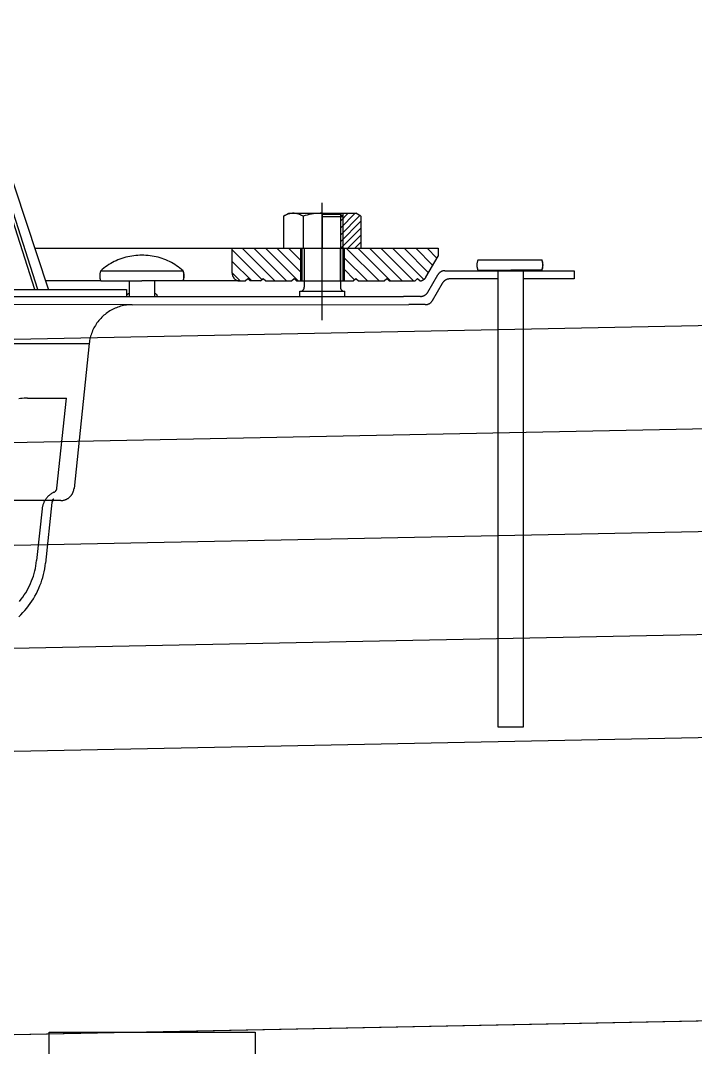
# Model space of a CAD drawing. Header units: centimetres. Extents: x 77182 to 116086, y 20619 to 33555.
# Drawn here: x 87396.49 to 87409.6, y 22755.91 to 22775.86 of the extents above; entities that cross this region are included whole.
import ezdxf

# ---------------------------------------------------------------- set-up
doc = ezdxf.new("R2010")
doc.units = ezdxf.units.CM
doc.header["$LTSCALE"] = 100
for name, color, linetype in [('A-ELEV-01', 255, 'Continuous'), ('A-WALL-INSL', 249, 'Continuous'), ('A-WALL-SNWPNL', 200, 'Continuous'), ('K_TRAPEZ ÇATI', 114, 'Continuous'), ('M-PIPE', 235, 'Continuous'), ('S-STEL', 3, 'Continuous')]:
    doc.layers.add(name, color=color, linetype=linetype)
doc.linetypes.add('BATTING', pattern='A,0.00254,-2.54,[134,ltypeshp.shx,S=2.54,R=0,X=-2.54,Y=0],-5.08,[134,ltypeshp.shx,S=2.54,R=180,X=2.54,Y=0],-2.54', length=10.16254)

# ---------------------------------------------------------------- blocks, each defined once
blk = doc.blocks.new('SYPHONKES')
at = {"linetype": 'ByBlock', "lineweight": -2}
for points in [[(12.725, 13.413), (11.05, 18.631)], [(12.784, 13.413), (11.109, 18.631)], [(12.99, 13.415), (11.259, 18.634)], [(18.307, 12.818), (18.307, 15.097)], [(17.556, 14.833), (17.657, 14.891)], [(17.932, 14.833), (17.922, 14.839), (17.912, 14.845), (17.902, 14.85), (17.892, 14.856), (17.882, 14.861), (17.872, 14.865), (17.861, 14.869), (17.85, 14.873), (17.839, 14.877), (17.828, 14.88), (17.817, 14.882), (17.806, 14.885), (17.795, 14.887), (17.784, 14.888), (17.772, 14.889), (17.761, 14.89), (17.75, 14.891), (17.738, 14.891), (17.727, 14.89), (17.715, 14.889), (17.704, 14.888), (17.693, 14.887), (17.682, 14.885), (17.67, 14.882), (17.659, 14.88), (17.648, 14.877), (17.638, 14.873), (17.627, 14.869), (17.616, 14.865), (17.606, 14.861), (17.595, 14.856), (17.585, 14.85), (17.575, 14.845), (17.566, 14.839), (17.556, 14.833)], [(17.556, 14.833), (17.556, 14.211)], [(17.657, 14.891), (18.957, 14.891)], [(18.307, 14.891), (18.264, 14.89), (18.222, 14.888), (18.18, 14.884), (18.138, 14.879), (18.096, 14.873), (18.054, 14.865), (18.013, 14.855), (17.972, 14.845), (17.932, 14.833)], [(17.932, 14.833), (17.932, 14.211)], [(18.307, 14.876), (18.657, 14.876)], [(18.307, 14.876), (18.307, 14.211)], [(18.307, 14.826), (18.707, 14.826)], [(18.657, 14.873), (18.674, 14.891)], [(18.657, 14.891), (18.657, 13.456)], [(18.657, 14.604), (18.943, 14.891)], [(18.657, 14.739), (18.809, 14.891)], [(18.657, 14.876), (18.707, 14.826)], [(18.657, 14.469), (19.034, 14.846)], [(18.707, 14.891), (18.707, 13.576)], [(19.057, 14.833), (18.957, 14.891)], [(19.057, 14.833), (19.057, 14.211)], [(18.657, 14.334), (19.057, 14.735)], [(18.668, 14.211), (19.057, 14.6)], [(18.802, 14.211), (19.057, 14.466)], [(12.723, 14.211), (16.557, 14.211)], [(16.557, 13.726), (16.557, 14.211)], [(16.557, 14.211), (20.557, 14.211)], [(17.135, 13.603), (16.557, 14.182)], [(17.387, 13.576), (16.752, 14.211)], [(17.612, 13.576), (16.977, 14.211)], [(17.836, 13.576), (17.201, 14.211)], [(17.882, 13.755), (17.426, 14.211)], [(17.882, 13.979), (17.65, 14.211)], [(17.882, 14.204), (17.875, 14.211)], [(17.882, 14.211), (17.882, 13.576)], [(17.907, 14.211), (17.907, 13.576)], [(17.957, 14.211), (17.957, 13.456)], [(18.657, 13.576), (18.657, 14.211)], [(18.732, 14.211), (18.732, 13.576)], [(19.408, 13.576), (18.773, 14.211)], [(18.937, 14.211), (19.057, 14.331)], [(19.632, 13.576), (18.997, 14.211)], [(19.857, 13.576), (19.222, 14.211)], [(20.081, 13.576), (19.446, 14.211)], [(20.278, 13.604), (19.671, 14.211)], [(20.37, 13.736), (19.895, 14.211)], [(20.452, 13.879), (20.12, 14.211)], [(20.534, 14.021), (20.344, 14.211)], [(20.557, 14.211), (20.557, 14.061)], [(14.803, 14.076), (14.763, 14.075), (14.724, 14.074), (14.684, 14.071), (14.645, 14.066), (14.605, 14.061), (14.566, 14.054), (14.527, 14.045), (14.489, 14.036), (14.45, 14.025), (14.413, 14.013), (14.375, 14), (14.338, 13.985), (14.302, 13.969), (14.266, 13.952), (14.231, 13.934), (14.196, 13.915), (14.162, 13.894), (14.129, 13.873), (14.096, 13.85), (14.064, 13.826), (14.033, 13.801), (14.003, 13.776)], [(15.603, 13.776), (15.573, 13.801), (15.542, 13.826), (15.51, 13.85), (15.477, 13.873), (15.444, 13.894), (15.41, 13.915), (15.375, 13.934), (15.34, 13.952), (15.304, 13.969), (15.268, 13.985), (15.231, 14), (15.193, 14.013), (15.156, 14.025), (15.117, 14.036), (15.079, 14.045), (15.04, 14.054), (15.001, 14.061), (14.961, 14.066), (14.922, 14.071), (14.882, 14.074), (14.843, 14.075), (14.803, 14.076)], [(19.183, 13.576), (18.732, 14.027)], [(20.32, 13.651), (20.557, 14.061)], [(21.33, 13.986), (21.326, 13.977), (21.323, 13.969), (21.321, 13.96), (21.318, 13.952), (21.316, 13.943), (21.314, 13.934), (21.313, 13.926), (21.311, 13.917), (21.311, 13.908), (21.31, 13.899), (21.31, 13.89), (21.31, 13.881), (21.31, 13.872), (21.311, 13.863), (21.311, 13.854), (21.313, 13.846), (21.314, 13.837), (21.316, 13.828), (21.318, 13.819), (21.321, 13.811), (21.323, 13.802), (21.326, 13.794), (21.33, 13.786)], [(21.33, 13.986), (22.574, 13.986)], [(22.571, 13.786), (22.574, 13.794), (22.577, 13.802), (22.58, 13.811), (22.582, 13.819), (22.584, 13.828), (22.586, 13.837), (22.588, 13.846), (22.589, 13.854), (22.59, 13.863), (22.591, 13.872), (22.591, 13.881), (22.591, 13.89), (22.591, 13.899), (22.59, 13.908), (22.589, 13.917), (22.588, 13.926), (22.586, 13.934), (22.584, 13.943), (22.582, 13.952), (22.58, 13.96), (22.577, 13.969), (22.574, 13.977), (22.571, 13.986)], [(22.574, 13.786), (22.577, 13.794), (22.58, 13.802), (22.583, 13.811), (22.585, 13.819), (22.587, 13.828), (22.589, 13.837), (22.591, 13.846), (22.592, 13.854), (22.593, 13.863), (22.593, 13.872), (22.594, 13.881), (22.594, 13.89), (22.593, 13.899), (22.593, 13.908), (22.592, 13.917), (22.591, 13.926), (22.589, 13.934), (22.587, 13.943), (22.585, 13.952), (22.583, 13.96), (22.58, 13.969), (22.577, 13.977), (22.574, 13.986)], [(14.003, 13.776), (14, 13.767), (13.997, 13.759), (13.994, 13.75), (13.992, 13.742), (13.989, 13.733), (13.988, 13.724), (13.986, 13.716), (13.985, 13.707), (13.984, 13.698), (13.983, 13.689), (13.983, 13.68), (13.983, 13.671), (13.983, 13.662), (13.984, 13.653), (13.985, 13.644), (13.986, 13.636), (13.988, 13.627), (13.989, 13.618), (13.992, 13.609), (13.994, 13.601), (13.997, 13.592), (14, 13.584), (14.003, 13.576)], [(14.003, 13.776), (15.603, 13.776)], [(15.6, 13.576), (15.604, 13.584), (15.607, 13.592), (15.609, 13.601), (15.612, 13.609), (15.614, 13.618), (15.616, 13.627), (15.617, 13.636), (15.618, 13.644), (15.619, 13.653), (15.62, 13.662), (15.62, 13.671), (15.62, 13.68), (15.62, 13.689), (15.619, 13.698), (15.618, 13.707), (15.617, 13.716), (15.616, 13.724), (15.614, 13.733), (15.612, 13.742), (15.609, 13.75), (15.607, 13.759), (15.604, 13.767), (15.6, 13.776)], [(15.603, 13.576), (15.606, 13.584), (15.609, 13.592), (15.612, 13.601), (15.614, 13.609), (15.617, 13.618), (15.618, 13.627), (15.62, 13.636), (15.621, 13.644), (15.622, 13.653), (15.623, 13.662), (15.623, 13.671), (15.623, 13.68), (15.623, 13.689), (15.622, 13.698), (15.621, 13.707), (15.62, 13.716), (15.618, 13.724), (15.617, 13.733), (15.614, 13.742), (15.612, 13.75), (15.609, 13.759), (15.606, 13.767), (15.603, 13.776)], [(16.938, 13.576), (16.557, 13.957)], [(18.933, 13.601), (18.732, 13.803)], [(20.688, 13.776), (20.682, 13.775), (20.677, 13.775), (20.672, 13.775), (20.666, 13.774), (20.661, 13.773), (20.656, 13.772), (20.65, 13.771), (20.645, 13.77), (20.64, 13.768), (20.635, 13.767), (20.63, 13.765), (20.625, 13.763), (20.62, 13.76), (20.615, 13.758), (20.61, 13.755), (20.606, 13.753), (20.601, 13.75), (20.596, 13.747), (20.592, 13.744), (20.588, 13.74), (20.584, 13.737), (20.58, 13.733), (20.576, 13.73), (20.572, 13.726), (20.568, 13.722), (20.565, 13.718), (20.561, 13.714), (20.558, 13.709), (20.555, 13.705), (20.552, 13.7), (20.549, 13.696)], [(20.688, 13.776), (23.196, 13.776)], [(21.33, 13.786), (21.966, 13.786)], [(21.716, 13.776), (21.716, 4.917)], [(22.574, 13.786), (21.966, 13.786)], [(22.216, 4.917), (22.216, 13.776)], [(23.196, 13.776), (23.196, 13.616)], [(14, 13.576), (12.934, 13.576)], [(14.003, 13.576), (14.803, 13.576)], [(14.553, 13.576), (14.553, 13.276)], [(15.603, 13.576), (14.803, 13.576)], [(15.053, 13.276), (15.053, 13.576)], [(16.714, 13.576), (15.6, 13.576)], [(16.714, 13.576), (16.557, 13.733)], [(16.557, 13.726), (16.557, 13.72), (16.557, 13.715), (16.558, 13.71), (16.558, 13.705), (16.559, 13.7), (16.56, 13.695), (16.561, 13.69), (16.562, 13.685), (16.564, 13.68), (16.565, 13.675), (16.567, 13.671), (16.569, 13.666), (16.571, 13.661), (16.574, 13.657), (16.576, 13.652), (16.579, 13.648), (16.581, 13.643), (16.584, 13.639), (16.587, 13.635), (16.59, 13.631), (16.594, 13.627), (16.597, 13.623), (16.601, 13.62), (16.604, 13.616), (16.608, 13.613), (16.612, 13.609), (16.616, 13.606), (16.62, 13.603), (16.625, 13.6), (16.629, 13.597), (16.633, 13.595), (16.638, 13.592), (16.642, 13.59), (16.647, 13.588), (16.652, 13.586), (16.657, 13.584), (16.661, 13.583), (16.666, 13.581), (16.671, 13.58), (16.676, 13.579), (16.681, 13.578), (16.686, 13.577), (16.691, 13.576), (16.697, 13.576), (16.702, 13.576), (16.707, 13.576)], [(16.707, 13.576), (16.808, 13.576)], [(16.808, 13.576), (16.858, 13.626)], [(16.808, 13.576), (16.858, 13.626)], [(16.858, 13.626), (16.908, 13.576)], [(17.108, 13.576), (16.908, 13.576)], [(17.108, 13.576), (17.158, 13.626)], [(17.158, 13.626), (17.208, 13.576)], [(17.208, 13.576), (17.708, 13.576)], [(17.708, 13.576), (17.758, 13.626)], [(17.758, 13.626), (17.808, 13.576)], [(17.808, 13.576), (17.907, 13.576)], [(17.907, 13.576), (18.707, 13.576)], [(18.707, 13.576), (18.908, 13.576)], [(18.734, 13.576), (18.732, 13.578)], [(18.908, 13.576), (18.958, 13.626)], [(18.958, 13.626), (19.008, 13.576)], [(19.008, 13.576), (19.508, 13.576)], [(19.508, 13.576), (19.558, 13.626)], [(19.558, 13.626), (19.608, 13.576)], [(19.608, 13.576), (20.108, 13.576)], [(20.108, 13.576), (20.158, 13.626)], [(20.158, 13.626), (20.207, 13.576)], [(20.207, 13.576), (20.212, 13.577), (20.217, 13.578), (20.222, 13.579), (20.227, 13.58), (20.232, 13.582), (20.237, 13.583), (20.242, 13.585), (20.247, 13.587), (20.252, 13.589), (20.256, 13.591), (20.261, 13.593), (20.266, 13.596), (20.27, 13.599), (20.274, 13.601), (20.279, 13.604), (20.283, 13.608), (20.287, 13.611), (20.291, 13.614), (20.295, 13.618), (20.298, 13.622), (20.302, 13.625), (20.305, 13.629), (20.308, 13.633), (20.312, 13.637), (20.315, 13.642), (20.317, 13.646), (20.32, 13.651)], [(20.353, 13.356), (20.549, 13.696)], [(20.78, 13.616), (20.775, 13.615), (20.769, 13.615), (20.764, 13.615), (20.759, 13.614), (20.753, 13.613), (20.748, 13.612), (20.743, 13.611), (20.738, 13.61), (20.732, 13.608), (20.727, 13.607), (20.722, 13.605), (20.717, 13.603), (20.712, 13.6), (20.707, 13.598), (20.703, 13.595), (20.698, 13.593), (20.693, 13.59), (20.689, 13.587), (20.684, 13.584), (20.68, 13.58), (20.676, 13.577), (20.672, 13.573), (20.668, 13.57), (20.664, 13.566), (20.661, 13.562), (20.657, 13.558), (20.654, 13.554), (20.65, 13.549), (20.647, 13.545), (20.644, 13.54), (20.642, 13.536)], [(21.716, 13.616), (20.78, 13.616)], [(23.196, 13.616), (22.216, 13.616)], [(0.002, 13.41), (14.502, 13.41)], [(13.134, 13.41), (13.194, 13.41)], [(14.502, 13.41), (14.502, 13.276)], [(17.867, 13.276), (17.867, 13.376)], [(17.867, 13.376), (17.877, 13.376)], [(17.877, 13.376), (17.88, 13.376), (17.882, 13.376), (17.885, 13.376), (17.888, 13.376), (17.89, 13.377), (17.893, 13.377), (17.896, 13.378), (17.898, 13.379), (17.901, 13.379), (17.904, 13.38), (17.906, 13.381), (17.909, 13.382), (17.911, 13.383), (17.914, 13.385), (17.916, 13.386), (17.918, 13.387), (17.921, 13.389), (17.923, 13.39), (17.925, 13.392), (17.927, 13.394), (17.929, 13.395), (17.931, 13.397), (17.933, 13.399), (17.935, 13.401), (17.937, 13.403), (17.939, 13.405), (17.941, 13.407), (17.942, 13.409), (17.944, 13.412), (17.945, 13.414), (17.947, 13.416), (17.948, 13.419), (17.949, 13.421), (17.95, 13.424), (17.951, 13.426), (17.952, 13.429), (17.953, 13.431), (17.954, 13.434), (17.955, 13.437), (17.955, 13.439), (17.956, 13.442), (17.956, 13.445), (17.956, 13.447), (17.957, 13.45), (17.957, 13.453), (17.957, 13.456)], [(17.877, 13.376), (18.737, 13.376)], [(18.657, 13.456), (18.657, 13.453), (18.657, 13.45), (18.657, 13.447), (18.658, 13.445), (18.658, 13.442), (18.658, 13.439), (18.659, 13.437), (18.66, 13.434), (18.661, 13.431), (18.661, 13.429), (18.662, 13.426), (18.663, 13.424), (18.665, 13.421), (18.666, 13.419), (18.667, 13.416), (18.668, 13.414), (18.67, 13.412), (18.671, 13.409), (18.673, 13.407), (18.675, 13.405), (18.676, 13.403), (18.678, 13.401), (18.68, 13.399), (18.682, 13.397), (18.684, 13.395), (18.686, 13.394), (18.688, 13.392), (18.691, 13.39), (18.693, 13.389), (18.695, 13.387), (18.698, 13.386), (18.7, 13.385), (18.702, 13.383), (18.705, 13.382), (18.707, 13.381), (18.71, 13.38), (18.713, 13.379), (18.715, 13.379), (18.718, 13.378), (18.721, 13.377), (18.723, 13.377), (18.726, 13.376), (18.729, 13.376), (18.731, 13.376), (18.734, 13.376), (18.737, 13.376)], [(18.737, 13.376), (18.743, 13.376)], [(18.747, 13.276), (18.747, 13.376)], [(20.445, 13.196), (20.642, 13.536)], [(-20.214, 13.276), (19.882, 13.276)], [(0.002, 13.276), (14.502, 13.276)], [(14.553, 13.327), (14.551, 13.327), (14.55, 13.327), (14.548, 13.326), (14.546, 13.326), (14.544, 13.326), (14.543, 13.326), (14.541, 13.325), (14.539, 13.325), (14.538, 13.324), (14.536, 13.324), (14.534, 13.323), (14.533, 13.322), (14.531, 13.322), (14.53, 13.321), (14.528, 13.32), (14.526, 13.319), (14.525, 13.318), (14.524, 13.317), (14.522, 13.316), (14.521, 13.315), (14.519, 13.314), (14.518, 13.313), (14.517, 13.312), (14.516, 13.31), (14.515, 13.309), (14.513, 13.308), (14.512, 13.306), (14.511, 13.305), (14.51, 13.304), (14.509, 13.302), (14.508, 13.301), (14.508, 13.299), (14.507, 13.298), (14.506, 13.296), (14.505, 13.294), (14.505, 13.293), (14.504, 13.291), (14.504, 13.289), (14.503, 13.288), (14.503, 13.286), (14.503, 13.284), (14.502, 13.283), (14.502, 13.281), (14.502, 13.279), (14.502, 13.277), (14.502, 13.276)], [(15.104, 13.276), (15.104, 13.277), (15.104, 13.279), (15.104, 13.281), (15.104, 13.283), (15.103, 13.284), (15.103, 13.286), (15.103, 13.288), (15.102, 13.289), (15.102, 13.291), (15.101, 13.293), (15.1, 13.294), (15.1, 13.296), (15.099, 13.298), (15.098, 13.299), (15.097, 13.301), (15.097, 13.302), (15.096, 13.304), (15.095, 13.305), (15.094, 13.306), (15.093, 13.308), (15.091, 13.309), (15.09, 13.31), (15.089, 13.312), (15.088, 13.313), (15.087, 13.314), (15.085, 13.315), (15.084, 13.316), (15.082, 13.317), (15.081, 13.318), (15.08, 13.319), (15.078, 13.32), (15.076, 13.321), (15.075, 13.322), (15.073, 13.322), (15.072, 13.323), (15.07, 13.324), (15.068, 13.324), (15.067, 13.325), (15.065, 13.325), (15.063, 13.326), (15.062, 13.326), (15.06, 13.326), (15.058, 13.326), (15.056, 13.327), (15.055, 13.327), (15.053, 13.327)], [(20.214, 13.276), (19.882, 13.276)], [(20.214, 13.276), (20.22, 13.276), (20.225, 13.276), (20.231, 13.276), (20.236, 13.277), (20.241, 13.278), (20.247, 13.279), (20.252, 13.28), (20.257, 13.281), (20.262, 13.283), (20.267, 13.285), (20.273, 13.286), (20.278, 13.289), (20.282, 13.291), (20.287, 13.293), (20.292, 13.296), (20.297, 13.298), (20.301, 13.301), (20.306, 13.304), (20.31, 13.307), (20.314, 13.311), (20.319, 13.314), (20.323, 13.318), (20.327, 13.321), (20.33, 13.325), (20.334, 13.329), (20.338, 13.333), (20.341, 13.338), (20.344, 13.342), (20.347, 13.346), (20.35, 13.351), (20.353, 13.356)], [(20.307, 13.116), (20.312, 13.116), (20.318, 13.116), (20.323, 13.116), (20.328, 13.117), (20.334, 13.118), (20.339, 13.119), (20.344, 13.12), (20.35, 13.121), (20.355, 13.123), (20.36, 13.125), (20.365, 13.126), (20.37, 13.129), (20.375, 13.131), (20.38, 13.133), (20.384, 13.136), (20.389, 13.138), (20.394, 13.141), (20.398, 13.144), (20.403, 13.147), (20.407, 13.151), (20.411, 13.154), (20.415, 13.158), (20.419, 13.161), (20.423, 13.165), (20.426, 13.169), (20.43, 13.173), (20.433, 13.178), (20.437, 13.182), (20.44, 13.186), (20.443, 13.191), (20.445, 13.196)], [(14.612, 13.115), (-19.986, 13.116)], [(14.616, 13.115), (14.588, 13.115), (14.559, 13.113), (14.53, 13.111), (14.502, 13.108), (14.474, 13.103), (14.445, 13.098), (14.418, 13.092), (14.39, 13.084), (14.362, 13.076), (14.335, 13.067), (14.308, 13.057), (14.282, 13.046), (14.256, 13.034), (14.23, 13.021), (14.205, 13.008), (14.18, 12.993), (14.156, 12.978), (14.132, 12.962), (14.109, 12.945), (14.086, 12.927), (14.064, 12.909), (14.043, 12.89), (14.022, 12.87), (14.003, 12.849), (13.983, 12.828), (13.965, 12.806), (13.947, 12.784), (13.93, 12.76), (13.914, 12.737), (13.899, 12.713), (13.884, 12.688), (13.87, 12.663), (13.858, 12.637), (13.846, 12.611), (13.835, 12.584), (13.825, 12.558), (13.815, 12.53), (13.807, 12.503), (13.8, 12.475), (13.793, 12.447), (13.788, 12.419), (13.784, 12.391), (13.78, 12.362)], [(14.612, 13.115), (19.986, 13.116)], [(20.307, 13.116), (19.986, 13.116)], [(-13.776, 12.362), (13.78, 12.362)], [(13.78, 12.362), (13.484, 9.545)], [(12.582, 11.301), (12.548, 11.301), (12.514, 11.299), (12.479, 11.296), (12.445, 11.292), (12.412, 11.287)], [(12.582, 11.301), (13.336, 11.301)], [(13.152, 9.552), (13.336, 11.301)], [(13.095, 9.471), (13.082, 9.465), (13.07, 9.459), (13.058, 9.452), (13.046, 9.445), (13.034, 9.437), (13.023, 9.429), (13.012, 9.421), (13.002, 9.412), (12.991, 9.403), (12.981, 9.393), (12.971, 9.383), (12.962, 9.373), (12.953, 9.363), (12.944, 9.352), (12.936, 9.341), (12.928, 9.33), (12.921, 9.318), (12.914, 9.306), (12.907, 9.294), (12.901, 9.282), (12.895, 9.269), (12.89, 9.256), (12.885, 9.243), (12.88, 9.23), (12.876, 9.217), (12.873, 9.204), (12.869, 9.19), (12.867, 9.177), (12.865, 9.163), (12.863, 9.149)], [(13.095, 9.471), (13.098, 9.473), (13.101, 9.474), (13.104, 9.476), (13.107, 9.478), (13.11, 9.48), (13.112, 9.482), (13.115, 9.484), (13.118, 9.486), (13.12, 9.488), (13.123, 9.491), (13.125, 9.493), (13.128, 9.496), (13.13, 9.498), (13.132, 9.501), (13.134, 9.504), (13.136, 9.507), (13.138, 9.509), (13.14, 9.512), (13.141, 9.515), (13.143, 9.519), (13.144, 9.522), (13.146, 9.525), (13.147, 9.528), (13.148, 9.531), (13.149, 9.535), (13.15, 9.538), (13.151, 9.541), (13.152, 9.545), (13.152, 9.548), (13.152, 9.552)], [(13.225, 9.312), (13.234, 9.312), (13.243, 9.312), (13.252, 9.313), (13.261, 9.314), (13.269, 9.315), (13.278, 9.317), (13.287, 9.319), (13.295, 9.321), (13.304, 9.324), (13.312, 9.327), (13.321, 9.33), (13.329, 9.333), (13.337, 9.337), (13.345, 9.341), (13.353, 9.345), (13.36, 9.349), (13.368, 9.354), (13.375, 9.359), (13.382, 9.364), (13.389, 9.37), (13.396, 9.376), (13.403, 9.381), (13.409, 9.388), (13.415, 9.394), (13.421, 9.401), (13.427, 9.407), (13.432, 9.414), (13.438, 9.421), (13.443, 9.429), (13.447, 9.436), (13.452, 9.444), (13.456, 9.452), (13.46, 9.46), (13.464, 9.468), (13.467, 9.476), (13.47, 9.484), (13.473, 9.493), (13.476, 9.501), (13.478, 9.51), (13.48, 9.518), (13.482, 9.527), (13.483, 9.536), (13.484, 9.545)], [(13.225, 9.312), (-13.221, 9.312)], [(13.055, 9.276), (12.931, 8.097)], [(13.095, 9.337), (13.094, 9.337), (13.093, 9.337), (13.091, 9.337), (13.09, 9.336), (13.088, 9.336), (13.087, 9.336), (13.086, 9.336), (13.084, 9.335), (13.083, 9.335), (13.082, 9.334), (13.081, 9.334), (13.079, 9.333), (13.078, 9.333), (13.077, 9.332), (13.076, 9.332), (13.074, 9.331), (13.073, 9.33), (13.072, 9.329), (13.071, 9.329), (13.07, 9.328), (13.069, 9.327), (13.068, 9.326), (13.067, 9.325), (13.066, 9.324), (13.065, 9.323), (13.064, 9.322), (13.063, 9.321), (13.063, 9.32), (13.062, 9.319), (13.061, 9.318), (13.06, 9.316), (13.06, 9.315), (13.059, 9.314), (13.059, 9.313), (13.058, 9.311), (13.058, 9.31), (13.057, 9.309), (13.057, 9.308), (13.056, 9.306), (13.056, 9.305), (13.056, 9.304), (13.056, 9.302), (13.055, 9.301)], [(13.095, 9.312), (13.094, 9.312), (13.093, 9.312), (13.091, 9.311), (13.09, 9.311), (13.088, 9.311), (13.087, 9.311), (13.086, 9.31), (13.084, 9.31), (13.083, 9.31), (13.082, 9.309), (13.081, 9.309), (13.079, 9.308), (13.078, 9.308), (13.077, 9.307), (13.076, 9.306), (13.074, 9.306), (13.073, 9.305), (13.072, 9.304), (13.071, 9.303), (13.07, 9.303), (13.069, 9.302), (13.068, 9.301), (13.067, 9.3), (13.066, 9.299), (13.065, 9.298), (13.064, 9.297), (13.063, 9.296), (13.063, 9.295), (13.062, 9.294), (13.061, 9.292), (13.06, 9.291), (13.06, 9.29), (13.059, 9.289), (13.059, 9.288), (13.058, 9.286), (13.058, 9.285), (13.057, 9.284), (13.057, 9.282), (13.056, 9.281), (13.056, 9.28), (13.056, 9.278), (13.056, 9.277), (13.055, 9.276)], [(12.863, 9.149), (12.757, 8.145)], [(12.428, 7.353), (12.46, 7.393), (12.49, 7.435), (12.519, 7.477), (12.546, 7.52), (12.572, 7.564), (12.596, 7.609), (12.619, 7.655), (12.64, 7.701), (12.66, 7.749), (12.678, 7.796), (12.694, 7.845), (12.709, 7.894), (12.722, 7.943), (12.734, 7.993), (12.743, 8.043), (12.751, 8.094), (12.757, 8.145)], [(12.412, 7.055), (12.452, 7.094), (12.492, 7.135), (12.53, 7.177), (12.566, 7.22), (12.601, 7.265), (12.635, 7.31), (12.667, 7.357), (12.697, 7.405), (12.726, 7.454), (12.753, 7.504), (12.778, 7.554), (12.802, 7.606), (12.823, 7.658), (12.843, 7.711), (12.862, 7.765), (12.878, 7.819), (12.892, 7.874), (12.905, 7.929), (12.916, 7.985), (12.924, 8.041), (12.931, 8.097)], [(21.716, 4.917), (22.216, 4.917)]]:
    blk.add_lwpolyline(points, dxfattribs=at)
blk = doc.blocks.new('A$Ccc9a2781')
at = {"xscale": 10, "yscale": 10, "zscale": 10}
blk.add_blockref('SYPHONKES', (747.5, 1045.77, -5331.08), dxfattribs=at)

msp = doc.modelspace()

# ---------------------------------------------------------------- linework, layer by layer
at = {"layer": 'A-ELEV-01'}
msp.add_lwpolyline([(87482.403, 22757.876), (87384.043, 22755.909)], dxfattribs=at)
at = {"layer": 'A-WALL-INSL'}
for points in [[(87489.043, 22771.512), (87384.043, 22769.412)], [(87489.043, 22767.511), (87384.043, 22765.411)]]:
    msp.add_lwpolyline(points, dxfattribs=at)
at = {"layer": 'A-WALL-INSL', "linetype": 'BATTING', "ltscale": 0.002}
for points in [[(87489.043, 22769.511), (87384.003, 22767.41)], [(87489.043, 22765.51), (87384.004, 22763.41)]]:
    msp.add_lwpolyline(points, dxfattribs=at)
at = {"layer": 'A-WALL-SNWPNL', "ltscale": 100}
msp.add_lwpolyline([(87489.043, 22763.51), (87384.044, 22761.41)], dxfattribs=at)
at = {"layer": 'K_TRAPEZ ÇATI', "ltscale": 100}
msp.add_lwpolyline([(87489.043, 22758.009), (87384.044, 22755.909)], dxfattribs=at)
at = {"layer": 'S-STEL'}
msp.add_lwpolyline([(87401.043, 22746.209), (87397.043, 22746.209), (87397.043, 22756.209), (87401.043, 22756.209)], close=True, dxfattribs=at)

# ---------------------------------------------------------------- block references
at = {"layer": 'M-PIPE', "lineweight": 35, "xscale": 0.1, "yscale": 0.1, "zscale": 0.1}
msp.add_blockref('A$Ccc9a2781', (87309.293, 22652.644, 533.108), dxfattribs=at)

doc.saveas('drawing.dxf')
